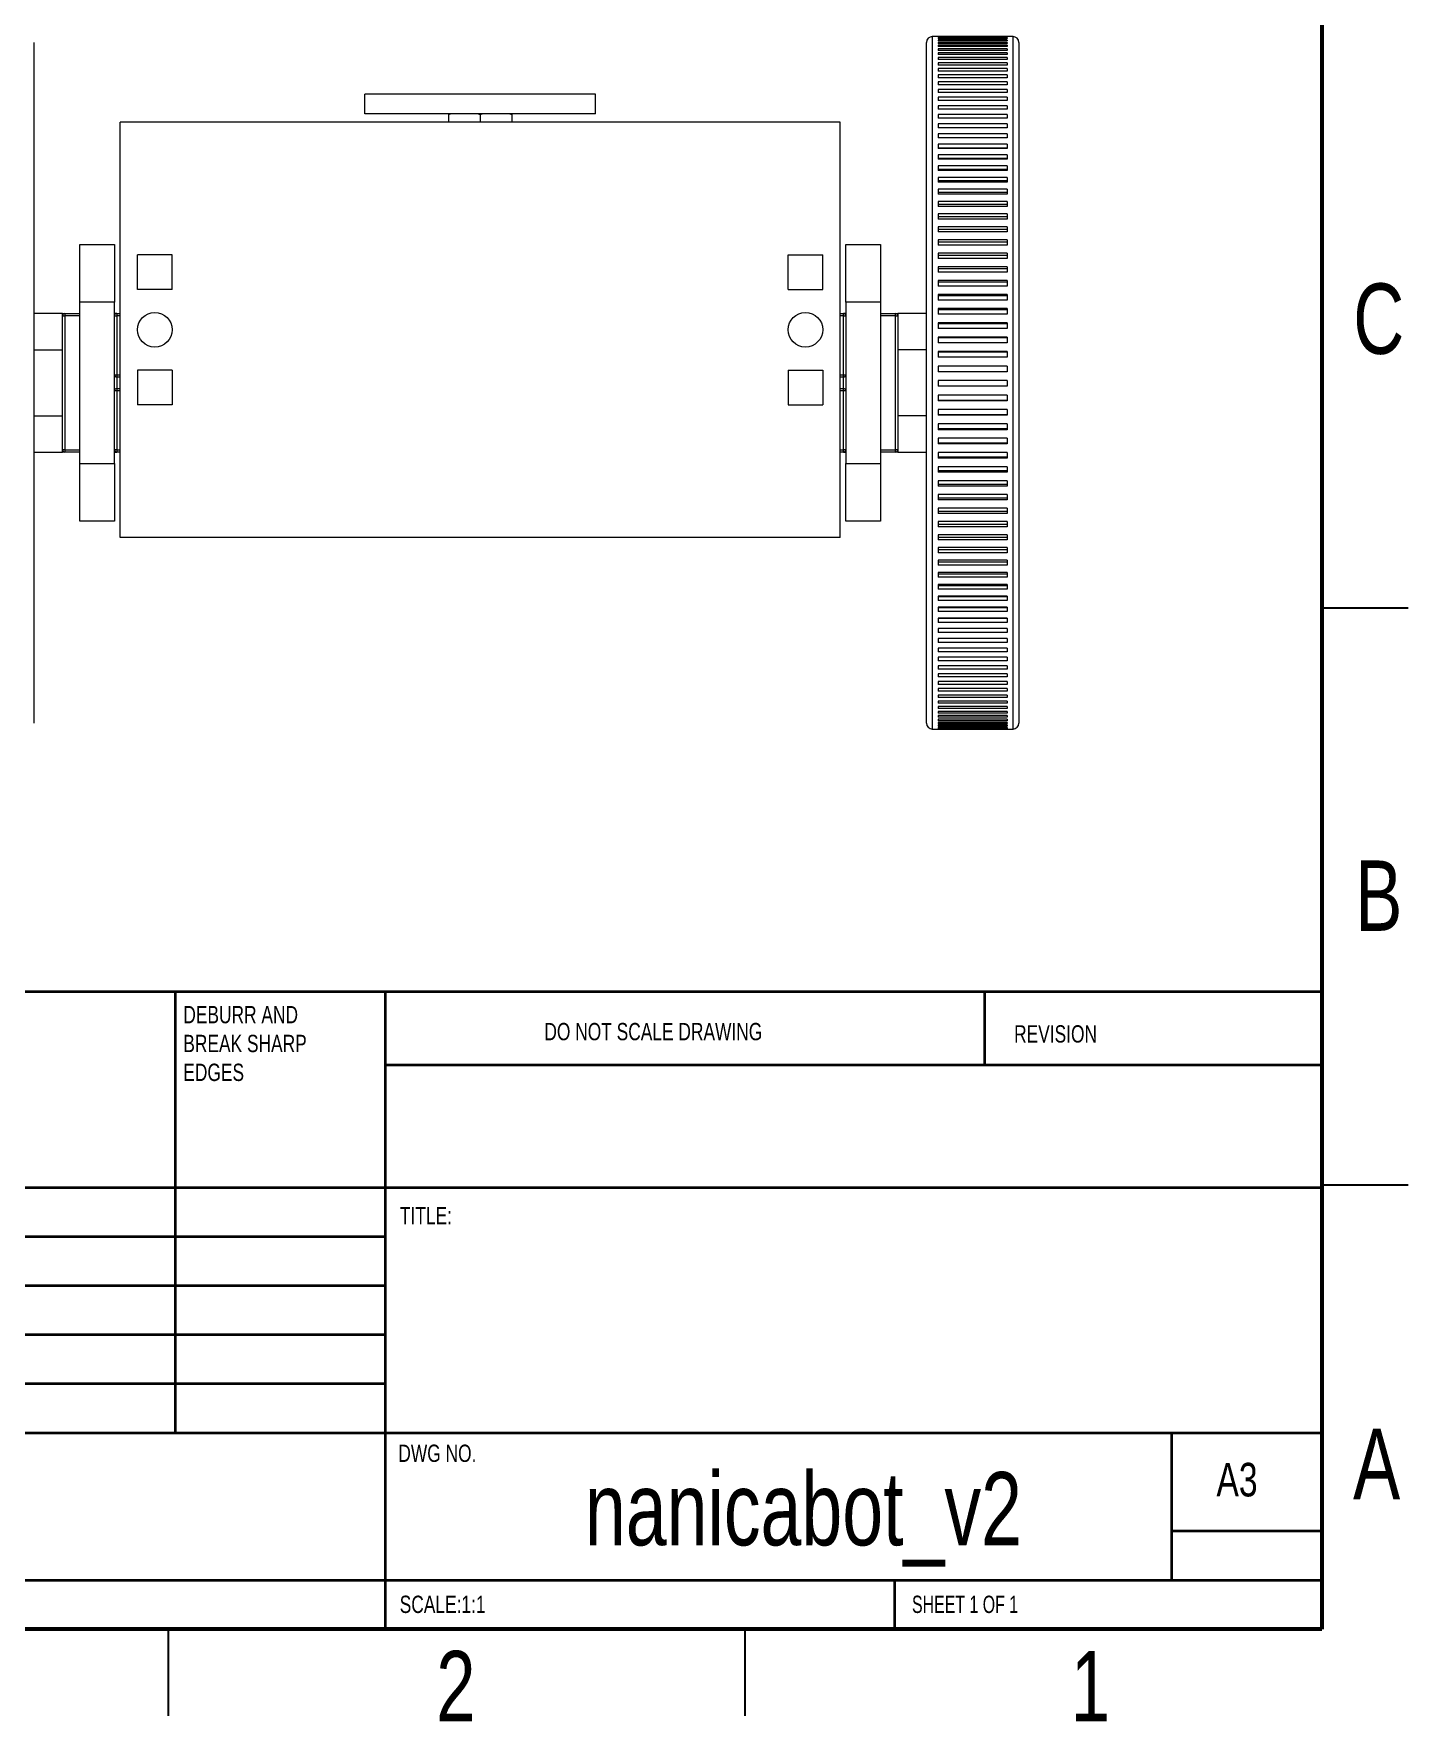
# Model space of a CAD drawing. Header units: millimetres. Extents: x 2 to 418, y 2 to 295.
# Drawn here: x 298.3 to 417.5, y 2 to 148.2 of the extents above; entities that cross this region are included whole.
import ezdxf

# ---------------------------------------------------------------- set-up
doc = ezdxf.new("R2010")
doc.units = ezdxf.units.MM
doc.styles.add('SLDTEXTSTYLE1', font='TXT', dxfattribs={"width": 0.75})
doc.styles.add('SLDTEXTSTYLE2', font='TXT', dxfattribs={"width": 0.6875})

# ---------------------------------------------------------------- blocks, each defined once
blk = doc.blocks.new('SW_NOTE_1')
at = {"color": 0, "linetype": 'Continuous', "lineweight": 0, "char_height": 1.5, "attachment_point": 1, "style": 'SLDTEXTSTYLE1'}
for s, insert in [('DEBURR AND', (0, 1.93)), ('BREAK SHARP', (0, -0.57)), ('EDGES', (0, -3.07))]:
    blk.add_mtext(s, dxfattribs=dict(at, insert=insert))

msp = doc.modelspace()

# ---------------------------------------------------------------- linework, layer by layer
at = {"color": 7, "linetype": 'Continuous', "lineweight": 60}
for p, q in [((410, 287), (410, 10)), ((410, 10), (10, 10))]:
    msp.add_line(p, q, dxfattribs=at)
at = {"color": 7, "linetype": 'Continuous', "lineweight": 15}
for p, q in [((383.24, 148), (376.24, 148)), ((382.74, 147.99), (376.74, 147.99)), ((376.74, 147.99), (376.74, 147.98)), ((382.74, 147.98), (376.74, 147.98)), ((382.74, 147.95), (376.74, 147.95)), ((376.74, 147.95), (376.74, 147.92)), ((382.74, 147.92), (376.74, 147.92)), ((382.74, 147.85), (376.74, 147.85)), ((376.74, 147.85), (376.74, 147.8)), ((382.74, 147.8), (376.74, 147.8)), ((382.74, 147.7), (376.74, 147.7)), ((376.74, 147.7), (376.74, 147.63)), ((382.74, 147.99), (382.74, 147.98)), ((382.74, 147.95), (382.74, 147.92)), ((382.74, 147.85), (382.74, 147.8)), ((382.74, 147.7), (382.74, 147.63)), ((298.34, 147.5), (298.34, 91.03)), ((375.74, 91.03), (375.74, 147.5)), ((382.74, 147.63), (376.74, 147.63)), ((382.74, 147.5), (376.74, 147.5)), ((376.74, 147.5), (376.74, 147.41)), ((382.74, 147.41), (376.74, 147.41)), ((382.74, 147.25), (376.74, 147.25)), ((376.74, 147.25), (376.74, 147.13)), ((382.74, 147.13), (376.74, 147.13)), ((382.74, 146.95), (376.74, 146.95)), ((376.74, 146.95), (376.74, 146.81)), ((382.74, 146.81), (376.74, 146.81)), ((382.74, 146.59), (376.74, 146.59)), ((376.74, 146.59), (376.74, 146.44)), ((382.74, 146.44), (376.74, 146.44)), ((382.74, 147.5), (382.74, 147.41)), ((382.74, 147.25), (382.74, 147.13)), ((382.74, 146.95), (382.74, 146.81)), ((382.74, 146.59), (382.74, 146.44)), ((383.74, 147.5), (383.74, 91.03)), ((382.74, 146.19), (376.74, 146.19)), ((376.74, 146.19), (376.74, 146.01)), ((382.74, 146.01), (376.74, 146.01)), ((382.74, 145.73), (376.74, 145.73)), ((376.74, 145.73), (376.74, 145.54)), ((382.74, 145.54), (376.74, 145.54)), ((382.74, 145.23), (376.74, 145.23)), ((376.74, 145.23), (376.74, 145.01)), ((382.74, 145.01), (376.74, 145.01)), ((382.74, 146.19), (382.74, 146.01)), ((382.74, 145.73), (382.74, 145.54)), ((382.74, 145.23), (382.74, 145.01)), ((382.74, 144.68), (376.74, 144.68)), ((376.74, 144.68), (376.74, 144.44)), ((382.74, 144.44), (376.74, 144.44)), ((382.74, 144.08), (376.74, 144.08)), ((376.74, 144.08), (376.74, 143.83)), ((382.74, 143.83), (376.74, 143.83)), ((382.74, 143.43), (376.74, 143.43)), ((376.74, 143.43), (376.74, 143.17)), ((382.74, 144.68), (382.74, 144.44)), ((382.74, 144.08), (382.74, 143.83)), ((382.74, 143.43), (382.74, 143.17)), ((327.04, 141.3), (327.04, 143)), ((347.04, 143), (327.04, 143)), ((347.04, 141.3), (347.04, 143)), ((382.74, 143.17), (376.74, 143.17)), ((382.74, 142.75), (376.74, 142.75)), ((376.74, 142.75), (376.74, 142.46)), ((382.74, 142.46), (376.74, 142.46)), ((382.74, 142.01), (376.74, 142.01)), ((376.74, 142.01), (376.74, 141.71)), ((382.74, 142.75), (382.74, 142.46)), ((382.74, 142.01), (382.74, 141.71)), ((305.84, 104.6), (305.84, 140.6)), ((368.24, 140.6), (305.84, 140.6)), ((347.04, 141.3), (327.04, 141.3)), ((334.29, 141.25), (334.46, 141.3)), ((334.29, 141.25), (334.29, 140.6)), ((336.88, 141.3), (337.04, 141.25)), ((337.04, 141.25), (337.21, 141.3)), ((337.04, 141.25), (337.04, 140.6)), ((339.63, 141.3), (339.79, 141.25)), ((339.79, 141.25), (339.79, 140.6)), ((368.24, 104.6), (368.24, 140.6)), ((382.74, 141.71), (376.74, 141.71)), ((382.74, 141.24), (376.74, 141.24)), ((376.74, 141.24), (376.74, 140.92)), ((382.74, 140.92), (376.74, 140.92)), ((382.74, 140.43), (376.74, 140.43)), ((376.74, 140.43), (376.74, 140.09)), ((382.74, 141.24), (382.74, 140.92)), ((382.74, 140.43), (382.74, 140.09)), ((382.74, 140.09), (376.74, 140.09)), ((382.74, 139.57), (376.74, 139.57)), ((376.74, 139.57), (376.74, 139.22)), ((382.74, 139.22), (376.74, 139.22)), ((382.74, 139.57), (382.74, 139.22)), ((382.74, 138.68), (376.74, 138.68)), ((376.74, 138.68), (376.74, 138.31)), ((382.74, 138.34), (376.74, 138.34)), ((382.74, 138.31), (376.74, 138.31)), ((382.74, 137.75), (376.74, 137.75)), ((376.74, 137.75), (376.74, 137.37)), ((382.74, 138.68), (382.74, 138.31)), ((382.74, 137.75), (382.74, 137.37)), ((382.74, 137.43), (376.74, 137.43)), ((382.74, 137.37), (376.74, 137.37)), ((382.74, 136.79), (376.74, 136.79)), ((376.74, 136.79), (376.74, 136.4)), ((382.74, 136.48), (376.74, 136.48)), ((382.74, 136.4), (376.74, 136.4)), ((382.74, 136.79), (382.74, 136.4)), ((382.74, 135.79), (376.74, 135.79)), ((376.74, 135.79), (376.74, 135.39)), ((382.74, 135.5), (376.74, 135.5)), ((382.74, 135.39), (376.74, 135.39)), ((382.74, 134.77), (376.74, 134.77)), ((376.74, 134.77), (376.74, 134.35)), ((382.74, 135.79), (382.74, 135.39)), ((382.74, 134.77), (382.74, 134.35)), ((382.74, 134.49), (376.74, 134.49)), ((382.74, 134.35), (376.74, 134.35)), ((382.74, 133.71), (376.74, 133.71)), ((376.74, 133.71), (376.74, 133.28)), ((382.74, 133.45), (376.74, 133.45)), ((382.74, 133.28), (376.74, 133.28)), ((382.74, 133.71), (382.74, 133.28)), ((382.74, 132.63), (376.74, 132.63)), ((376.74, 132.63), (376.74, 132.19)), ((382.74, 132.39), (376.74, 132.39)), ((382.74, 132.19), (376.74, 132.19)), ((382.74, 132.63), (382.74, 132.19)), ((382.74, 131.52), (376.74, 131.52)), ((376.74, 131.52), (376.74, 131.07)), ((382.74, 131.3), (376.74, 131.3)), ((382.74, 131.07), (376.74, 131.07)), ((382.74, 130.38), (376.74, 130.38)), ((376.74, 130.38), (376.74, 129.93)), ((382.74, 130.18), (376.74, 130.18)), ((382.74, 131.52), (382.74, 131.07)), ((382.74, 130.38), (382.74, 129.93)), ((302.34, 130), (305.34, 130)), ((302.34, 125), (302.34, 130)), ((305.34, 130), (305.34, 125)), ((310.34, 129.1), (307.34, 129.1)), ((307.34, 126.1), (307.34, 129.1)), ((310.34, 126.1), (310.34, 129.1)), ((363.74, 129.1), (366.74, 129.1)), ((363.74, 126.1), (363.74, 129.1)), ((366.74, 126.1), (366.74, 129.1)), ((368.74, 130), (371.74, 130)), ((368.74, 125), (368.74, 130)), ((371.74, 130), (371.74, 125)), ((382.74, 129.93), (376.74, 129.93)), ((382.74, 129.23), (376.74, 129.23)), ((376.74, 129.23), (376.74, 128.76)), ((382.74, 129.04), (376.74, 129.04)), ((382.74, 128.76), (376.74, 128.76)), ((382.74, 129.23), (382.74, 128.76)), ((382.74, 128.05), (376.74, 128.05)), ((376.74, 128.05), (376.74, 127.58)), ((382.74, 127.89), (376.74, 127.89)), ((382.74, 127.58), (376.74, 127.58)), ((382.74, 128.05), (382.74, 127.58)), ((310.34, 126.1), (307.34, 126.1)), ((363.74, 126.1), (366.74, 126.1)), ((382.74, 126.86), (376.74, 126.86)), ((376.74, 126.86), (376.74, 126.38)), ((382.74, 126.72), (376.74, 126.72)), ((382.74, 126.38), (376.74, 126.38)), ((382.74, 126.86), (382.74, 126.38)), ((305.34, 125), (302.34, 125)), ((302.34, 111), (302.34, 125)), ((305.34, 111), (305.34, 125)), ((371.74, 125), (368.74, 125)), ((368.74, 125), (368.74, 111)), ((371.74, 125), (371.74, 111)), ((382.74, 125.65), (376.74, 125.65)), ((376.74, 125.65), (376.74, 125.17)), ((382.74, 125.53), (376.74, 125.53)), ((382.74, 125.17), (376.74, 125.17)), ((382.74, 124.43), (376.74, 124.43)), ((376.74, 124.43), (376.74, 123.94)), ((382.74, 124.33), (376.74, 124.33)), ((382.74, 125.65), (382.74, 125.17)), ((382.74, 124.43), (382.74, 123.94)), ((300.84, 124), (298.34, 124)), ((300.84, 123.8), (300.84, 124)), ((300.84, 112.2), (300.84, 123.8)), ((300.84, 123.8), (301.04, 123.8)), ((301.04, 124), (301.04, 123.8)), ((301.04, 124), (302.34, 124)), ((301.04, 123.8), (301.04, 112.2)), ((305.54, 124), (305.34, 124)), ((305.34, 123.8), (305.54, 123.8)), ((305.54, 124), (305.54, 123.8)), ((305.54, 124), (305.84, 124)), ((305.54, 123.8), (305.54, 118.7)), ((368.24, 124), (368.54, 124)), ((368.54, 123.8), (368.54, 124)), ((368.74, 124), (368.54, 124)), ((368.54, 118.7), (368.54, 123.8)), ((368.54, 123.8), (368.74, 123.8)), ((371.74, 124), (373.04, 124)), ((373.04, 123.8), (373.04, 124)), ((373.04, 112.2), (373.04, 123.8)), ((373.04, 123.8), (373.24, 123.8)), ((375.74, 124), (373.24, 124)), ((373.24, 124), (373.24, 123.8)), ((373.24, 123.8), (373.24, 112.2)), ((382.74, 123.94), (376.74, 123.94)), ((382.74, 123.2), (376.74, 123.2)), ((376.74, 123.2), (376.74, 122.71)), ((382.74, 123.12), (376.74, 123.12)), ((382.74, 123.2), (382.74, 122.71)), ((382.74, 122.71), (376.74, 122.71)), ((382.74, 121.96), (376.74, 121.96)), ((376.74, 121.96), (376.74, 121.46)), ((382.74, 121.9), (376.74, 121.9)), ((382.74, 121.46), (376.74, 121.46)), ((382.74, 121.96), (382.74, 121.46)), ((298.34, 120.85), (300.84, 120.85)), ((375.74, 120.85), (373.24, 120.85)), ((382.74, 120.71), (376.74, 120.71)), ((376.74, 120.71), (376.74, 120.21)), ((382.74, 120.67), (376.74, 120.67)), ((382.74, 120.21), (376.74, 120.21)), ((382.74, 120.71), (382.74, 120.21)), ((305.34, 118.7), (305.54, 118.7)), ((305.54, 118.7), (305.54, 118.5)), ((305.84, 118.5), (305.54, 118.5)), ((307.34, 119.1), (307.34, 116.1)), ((310.34, 119.1), (307.34, 119.1)), ((310.34, 119.1), (310.34, 116.1)), ((363.74, 119.1), (366.74, 119.1)), ((363.74, 119.1), (363.74, 116.1)), ((366.74, 119.1), (366.74, 116.1)), ((368.54, 118.5), (368.24, 118.5)), ((368.54, 118.7), (368.74, 118.7)), ((368.54, 118.5), (368.54, 118.7)), ((382.74, 119.45), (376.74, 119.45)), ((376.74, 119.45), (376.74, 118.95)), ((382.74, 119.43), (376.74, 119.43)), ((382.74, 118.95), (376.74, 118.95)), ((382.74, 119.45), (382.74, 118.95)), ((305.54, 117.3), (305.34, 117.3)), ((305.54, 117.5), (305.54, 117.3)), ((305.54, 117.5), (305.84, 117.5)), ((305.54, 117.3), (305.54, 112.2)), ((368.24, 117.5), (368.54, 117.5)), ((368.54, 117.3), (368.54, 117.5)), ((368.54, 112.2), (368.54, 117.3)), ((368.74, 117.3), (368.54, 117.3)), ((382.74, 118.2), (376.74, 118.2)), ((376.74, 118.2), (376.74, 117.7)), ((382.74, 117.7), (376.74, 117.7)), ((382.74, 117.7), (376.74, 117.7)), ((382.74, 118.2), (382.74, 117.7)), ((310.34, 116.1), (307.34, 116.1)), ((363.74, 116.1), (366.74, 116.1)), ((382.74, 116.94), (376.74, 116.94)), ((376.74, 116.94), (376.74, 116.44)), ((382.74, 116.46), (376.74, 116.46)), ((382.74, 116.44), (376.74, 116.44)), ((382.74, 115.69), (376.74, 115.69)), ((376.74, 115.69), (376.74, 115.19)), ((382.74, 116.94), (382.74, 116.44)), ((382.74, 115.69), (382.74, 115.19)), ((298.34, 115.15), (300.84, 115.15)), ((375.74, 115.15), (373.24, 115.15)), ((382.74, 115.23), (376.74, 115.23)), ((382.74, 115.19), (376.74, 115.19)), ((382.74, 114.44), (376.74, 114.44)), ((376.74, 114.44), (376.74, 113.94)), ((382.74, 114.44), (382.74, 113.94)), ((382.74, 114), (376.74, 114)), ((382.74, 113.94), (376.74, 113.94)), ((382.74, 113.19), (376.74, 113.19)), ((376.74, 113.19), (376.74, 112.7)), ((382.74, 112.78), (376.74, 112.78)), ((382.74, 112.7), (376.74, 112.7)), ((382.74, 113.19), (382.74, 112.7)), ((298.34, 112), (300.84, 112)), ((301.04, 112.2), (300.84, 112.2)), ((300.84, 112), (300.84, 112.2)), ((301.04, 112.2), (301.04, 112)), ((302.34, 112), (301.04, 112)), ((305.54, 112.2), (305.34, 112.2)), ((305.34, 112), (305.54, 112)), ((305.54, 112.2), (305.54, 112)), ((305.84, 112), (305.54, 112)), ((368.54, 112), (368.24, 112)), ((368.54, 112), (368.54, 112.2)), ((368.74, 112.2), (368.54, 112.2)), ((368.54, 112), (368.74, 112)), ((373.04, 112), (371.74, 112)), ((373.04, 112), (373.04, 112.2)), ((373.24, 112.2), (373.04, 112.2)), ((373.24, 112.2), (373.24, 112)), ((373.24, 112), (375.74, 112)), ((382.74, 111.96), (376.74, 111.96)), ((376.74, 111.96), (376.74, 111.47)), ((382.74, 111.57), (376.74, 111.57)), ((382.74, 111.47), (376.74, 111.47)), ((382.74, 111.96), (382.74, 111.47)), ((302.34, 111), (305.34, 111)), ((302.34, 106), (302.34, 111)), ((305.34, 111), (305.34, 106)), ((368.74, 111), (371.74, 111)), ((368.74, 106), (368.74, 111)), ((371.74, 111), (371.74, 106)), ((382.74, 110.73), (376.74, 110.73)), ((376.74, 110.73), (376.74, 110.25)), ((382.74, 110.37), (376.74, 110.37)), ((382.74, 110.25), (376.74, 110.25)), ((382.74, 110.73), (382.74, 110.25)), ((382.74, 109.52), (376.74, 109.52)), ((376.74, 109.52), (376.74, 109.04)), ((382.74, 109.19), (376.74, 109.19)), ((382.74, 109.04), (376.74, 109.04)), ((382.74, 108.32), (376.74, 108.32)), ((376.74, 108.32), (376.74, 107.85)), ((382.74, 109.52), (382.74, 109.04)), ((382.74, 108.32), (382.74, 107.85)), ((382.74, 108.01), (376.74, 108.01)), ((382.74, 107.85), (376.74, 107.85)), ((382.74, 107.14), (376.74, 107.14)), ((376.74, 107.14), (376.74, 106.68)), ((382.74, 106.86), (376.74, 106.86)), ((382.74, 107.14), (382.74, 106.68)), ((305.34, 106), (302.34, 106)), ((371.74, 106), (368.74, 106)), ((382.74, 106.68), (376.74, 106.68)), ((382.74, 105.98), (376.74, 105.98)), ((376.74, 105.98), (376.74, 105.52)), ((382.74, 105.73), (376.74, 105.73)), ((382.74, 105.52), (376.74, 105.52)), ((382.74, 105.98), (382.74, 105.52)), ((368.24, 104.6), (305.84, 104.6)), ((382.74, 104.84), (376.74, 104.84)), ((376.74, 104.84), (376.74, 104.39)), ((382.74, 104.61), (376.74, 104.61)), ((382.74, 104.39), (376.74, 104.39)), ((382.74, 104.84), (382.74, 104.39)), ((382.74, 103.72), (376.74, 103.72)), ((376.74, 103.72), (376.74, 103.28)), ((382.74, 103.52), (376.74, 103.52)), ((382.74, 103.28), (376.74, 103.28)), ((382.74, 102.63), (376.74, 102.63)), ((376.74, 102.63), (376.74, 102.2)), ((382.74, 102.46), (376.74, 102.46)), ((382.74, 103.72), (382.74, 103.28)), ((382.74, 102.63), (382.74, 102.2)), ((382.74, 102.2), (376.74, 102.2)), ((382.74, 101.56), (376.74, 101.56)), ((376.74, 101.56), (376.74, 101.15)), ((382.74, 101.42), (376.74, 101.42)), ((382.74, 101.15), (376.74, 101.15)), ((382.74, 101.56), (382.74, 101.15)), ((382.74, 100.53), (376.74, 100.53)), ((376.74, 100.53), (376.74, 100.12)), ((382.74, 100.42), (376.74, 100.42)), ((382.74, 100.12), (376.74, 100.12)), ((382.74, 99.52), (376.74, 99.52)), ((376.74, 99.52), (376.74, 99.13)), ((382.74, 99.44), (376.74, 99.44)), ((382.74, 100.53), (382.74, 100.12)), ((382.74, 99.52), (382.74, 99.13)), ((382.74, 99.13), (376.74, 99.13)), ((382.74, 98.55), (376.74, 98.55)), ((376.74, 98.55), (376.74, 98.17)), ((382.74, 98.5), (376.74, 98.5)), ((382.74, 98.17), (376.74, 98.17)), ((382.74, 98.55), (382.74, 98.17)), ((382.74, 97.61), (376.74, 97.61)), ((376.74, 97.61), (376.74, 97.24)), ((382.74, 97.59), (376.74, 97.59)), ((382.74, 97.24), (376.74, 97.24)), ((382.74, 96.7), (376.74, 96.7)), ((376.74, 96.7), (376.74, 96.36)), ((382.74, 97.61), (382.74, 97.24)), ((382.74, 96.7), (382.74, 96.36)), ((382.74, 96.36), (376.74, 96.36)), ((382.74, 95.84), (376.74, 95.84)), ((376.74, 95.84), (376.74, 95.5)), ((382.74, 95.5), (376.74, 95.5)), ((382.74, 95.84), (382.74, 95.5)), ((382.74, 95.01), (376.74, 95.01)), ((376.74, 95.01), (376.74, 94.69)), ((382.74, 94.69), (376.74, 94.69)), ((382.74, 94.22), (376.74, 94.22)), ((376.74, 94.22), (376.74, 93.92)), ((382.74, 93.92), (376.74, 93.92)), ((382.74, 95.01), (382.74, 94.69)), ((382.74, 94.22), (382.74, 93.92)), ((382.74, 93.48), (376.74, 93.48)), ((376.74, 93.48), (376.74, 93.19)), ((382.74, 93.19), (376.74, 93.19)), ((382.74, 92.78), (376.74, 92.78)), ((376.74, 92.78), (376.74, 92.51)), ((382.74, 92.51), (376.74, 92.51)), ((382.74, 93.48), (382.74, 93.19)), ((382.74, 92.78), (382.74, 92.51)), ((298.34, 91.03), (298.34, 88.5)), ((375.74, 88.5), (375.74, 91.03)), ((382.74, 92.12), (376.74, 92.12)), ((376.74, 92.12), (376.74, 91.87)), ((382.74, 91.87), (376.74, 91.87)), ((382.74, 91.5), (376.74, 91.5)), ((376.74, 91.5), (376.74, 91.27)), ((382.74, 91.27), (376.74, 91.27)), ((382.74, 90.94), (376.74, 90.94)), ((376.74, 90.94), (376.74, 90.73)), ((382.74, 90.73), (376.74, 90.73)), ((382.74, 92.12), (382.74, 91.87)), ((382.74, 91.5), (382.74, 91.27)), ((382.74, 90.94), (382.74, 90.73)), ((383.74, 91.03), (383.74, 88.5)), ((382.74, 90.42), (376.74, 90.42)), ((376.74, 90.42), (376.74, 90.23)), ((382.74, 90.23), (376.74, 90.23)), ((382.74, 89.95), (376.74, 89.95)), ((376.74, 89.95), (376.74, 89.78)), ((382.74, 89.78), (376.74, 89.78)), ((382.74, 89.53), (376.74, 89.53)), ((376.74, 89.53), (376.74, 89.37)), ((382.74, 89.37), (376.74, 89.37)), ((382.74, 90.42), (382.74, 90.23)), ((382.74, 89.95), (382.74, 89.78)), ((382.74, 89.53), (382.74, 89.37)), ((376.24, 88), (383.24, 88)), ((382.74, 89.16), (376.74, 89.16)), ((376.74, 89.16), (376.74, 89.02)), ((382.74, 89.02), (376.74, 89.02)), ((382.74, 88.84), (376.74, 88.84)), ((376.74, 88.84), (376.74, 88.72)), ((382.74, 88.72), (376.74, 88.72)), ((382.74, 88.57), (376.74, 88.57)), ((376.74, 88.57), (376.74, 88.47)), ((382.74, 88.47), (376.74, 88.47)), ((382.74, 88.35), (376.74, 88.35)), ((376.74, 88.35), (376.74, 88.28)), ((382.74, 88.28), (376.74, 88.28)), ((382.74, 88.18), (376.74, 88.18)), ((376.74, 88.18), (376.74, 88.13)), ((382.74, 88.13), (376.74, 88.13)), ((382.74, 88.07), (376.74, 88.07)), ((376.74, 88.07), (376.74, 88.04)), ((382.74, 88.04), (376.74, 88.04)), ((382.74, 88.01), (376.74, 88.01)), ((376.74, 88.01), (376.74, 88)), ((382.74, 88), (376.74, 88)), ((382.74, 89.16), (382.74, 89.02)), ((382.74, 88.84), (382.74, 88.72)), ((382.74, 88.57), (382.74, 88.47)), ((382.74, 88.35), (382.74, 88.28)), ((382.74, 88.18), (382.74, 88.13)), ((382.74, 88.07), (382.74, 88.04)), ((382.74, 88.01), (382.74, 88))]:
    msp.add_line(p, q, dxfattribs=at)
at = {"color": 8, "linetype": 'Continuous', "lineweight": 15}
for p, q in [((376.24, 148), (376.24, 90.57)), ((383.24, 90.57), (383.24, 148)), ((302.34, 123.8), (301.04, 123.8)), ((305.84, 123.8), (305.54, 123.8)), ((368.54, 123.8), (368.24, 123.8)), ((373.04, 123.8), (371.74, 123.8)), ((305.54, 118.7), (305.84, 118.7)), ((305.54, 118.5), (305.54, 117.5)), ((368.24, 118.7), (368.54, 118.7)), ((368.54, 117.5), (368.54, 118.5)), ((305.84, 117.3), (305.54, 117.3)), ((368.54, 117.3), (368.24, 117.3)), ((301.04, 112.2), (302.34, 112.2)), ((305.54, 112.2), (305.84, 112.2)), ((368.24, 112.2), (368.54, 112.2)), ((371.74, 112.2), (373.04, 112.2)), ((376.24, 90.57), (376.24, 88)), ((383.24, 88), (383.24, 90.57))]:
    msp.add_line(p, q, dxfattribs=at)
at = {"color": 7, "linetype": 'Continuous', "lineweight": 30}
for p, q in [((410, 98.5), (417.5, 98.5)), ((410, 48.5), (417.5, 48.5)), ((310, 10), (310, 2.5)), ((360, 10), (360, 2.5))]:
    msp.add_line(p, q, dxfattribs=at)
at = {"color": 7, "linetype": 'Continuous', "lineweight": 40}
for p, q in [((230, 65.25), (410, 65.25)), ((310.6, 65.25), (310.6, 27)), ((328.8, 65.25), (328.8, 10)), ((380.8, 58.88), (380.8, 65.25)), ((410, 58.88), (328.8, 58.88)), ((410, 48.25), (230, 48.25)), ((328.8, 44), (230, 44)), ((328.8, 39.75), (230, 39.75)), ((328.8, 35.5), (230, 35.5)), ((328.8, 31.25), (230, 31.25)), ((284.6, 27), (410, 27)), ((397, 14.25), (397, 27)), ((410, 18.5), (397, 18.5)), ((230, 14.25), (410, 14.25)), ((373, 10), (373, 14.25))]:
    msp.add_line(p, q, dxfattribs=at)
at = {"color": 7, "linetype": 'Continuous', "lineweight": 15}
for centre in [(308.84, 122.6), (365.24, 122.6)]:
    msp.add_circle(centre, 1.5, dxfattribs=at)
for centre, radius, start, end in [((376.24, 147.5), 0.5, 90, 180), ((383.24, 147.5), 0.5, 360, 90), ((301.04, 123.8), 0.2, 90, 180), ((305.54, 123.8), 0.2, 90, 180), ((368.54, 123.8), 0.2, 0, 90), ((373.04, 123.8), 0.2, 0, 90), ((305.54, 118.7), 0.2, 180, 270), ((368.54, 118.7), 0.2, 270, 0), ((305.54, 117.3), 0.2, 90, 180), ((368.54, 117.3), 0.2, 0, 90), ((301.04, 112.2), 0.2, 180, 270), ((305.54, 112.2), 0.2, 180, 270), ((368.54, 112.2), 0.2, 270, 0), ((373.04, 112.2), 0.2, 270, 0), ((376.24, 88.5), 0.5, 180, 270), ((383.24, 88.5), 0.5, 270, 360)]:
    msp.add_arc(centre, radius, start, end, dxfattribs=at)
for points, knots in [([(300.84, 124), (300.85, 124), (300.89, 124), (300.99, 124), (301.04, 124), (301.04, 124), (301.04, 124)], [0, 0, 0, 0, 0.009823, 0.501287, 0.994966, 1, 1, 1, 1]), ([(373.04, 124), (373.04, 124), (373.04, 124), (373.1, 124), (373.2, 124), (373.24, 124), (373.24, 124)], [0, 0, 0, 0, 0.005034, 0.494982, 0.990177, 1, 1, 1, 1]), ([(301.04, 112), (301.04, 112), (301.04, 112), (300.99, 112), (300.89, 112), (300.85, 112), (300.84, 112)], [0, 0, 0, 0, 0.005034, 0.494982, 0.990177, 1, 1, 1, 1]), ([(373.24, 112), (373.24, 112), (373.2, 112), (373.1, 112), (373.04, 112), (373.04, 112), (373.04, 112)], [0, 0, 0, 0, 0.009823, 0.501287, 0.994966, 1, 1, 1, 1])]:
    msp.add_open_spline(points, degree=3, knots=knots, dxfattribs=at)

# ---------------------------------------------------------------- block references
at = {"color": 7, "linetype": 'Continuous', "lineweight": 0}
msp.add_blockref('SW_NOTE_1', (311.31, 62.07), dxfattribs=at)

# ---------------------------------------------------------------- texts
for s, insert, char_height, attachment_point, style in [('C', (414.94, 126.61), 6.1, 2, 'SLDTEXTSTYLE1'), ('B', (414.95, 76.61), 6.1, 2, 'SLDTEXTSTYLE1'), ('DO NOT SCALE DRAWING', (342.61, 62.53), 1.5, 1, 'SLDTEXTSTYLE1'), ('REVISION', (383.33, 62.33), 1.5, 1, 'SLDTEXTSTYLE1'), ('TITLE:', (330.09, 46.58), 1.5, 1, 'SLDTEXTSTYLE1'), ('A', (414.76, 27.36), 6.1, 2, 'SLDTEXTSTYLE1'), ('DWG NO.', (329.95, 25.99), 1.5, 1, 'SLDTEXTSTYLE1'), ('nanicabot_v2', (365.07, 23.61), 6.35, 2, 'SLDTEXTSTYLE1'), ('A3', (400.87, 24.41), 2.91, 1, 'SLDTEXTSTYLE1'), ('SCALE:1:1', (330.07, 12.9), 1.5, 1, 'SLDTEXTSTYLE1'), ('SHEET 1 OF 1', (374.48, 12.9), 1.5, 1, 'SLDTEXTSTYLE2'), ('2', (334.94, 8.11), 6.1, 2, 'SLDTEXTSTYLE1'), ('1', (389.94, 8.11), 6.1, 2, 'SLDTEXTSTYLE1')]:
    msp.add_mtext(s, dxfattribs=dict(at, insert=insert, char_height=char_height, attachment_point=attachment_point, style=style))

doc.saveas('drawing.dxf')
